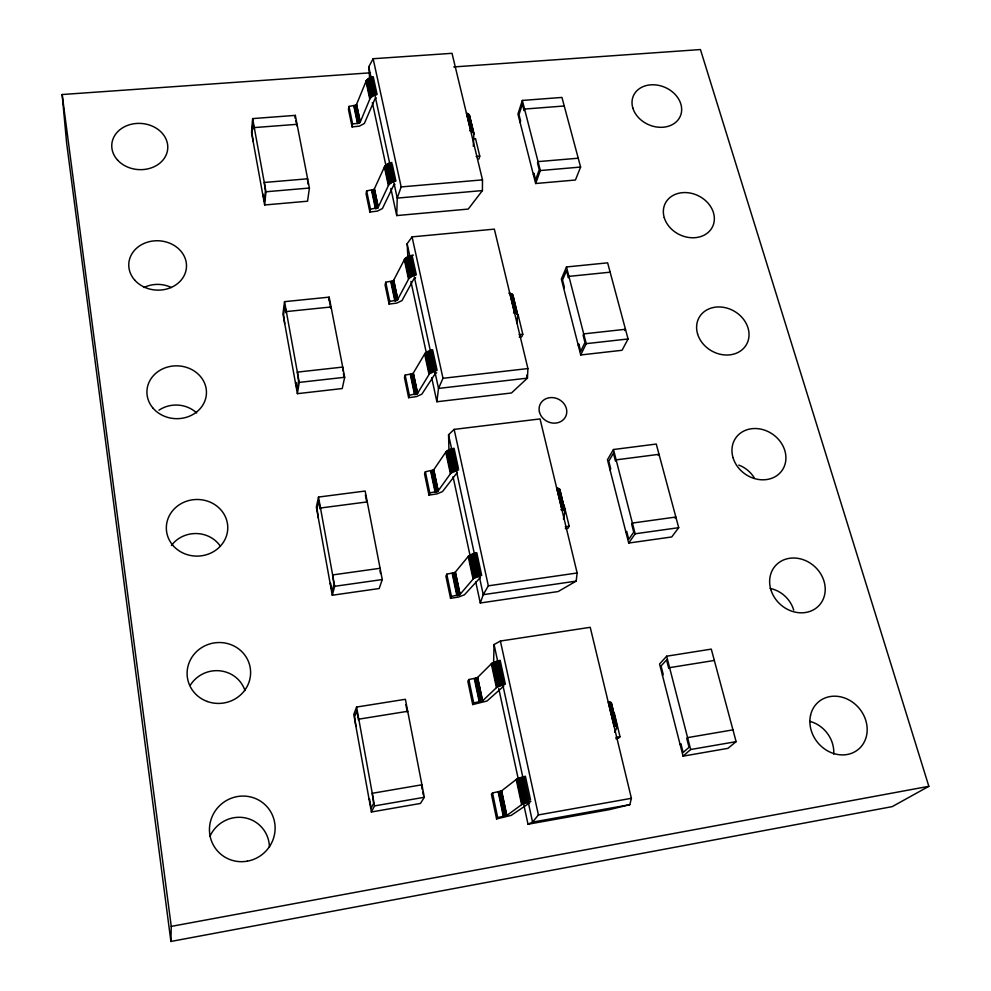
<?xml version="1.0" encoding="UTF-8"?>
<svg xmlns="http://www.w3.org/2000/svg" width="991" height="991" viewBox="0 0 991 991"><rect width="100%" height="100%" fill="white"/><g stroke="black" fill="none" stroke-linecap="round" stroke-linejoin="round"><path stroke-width="1.49" d="M563.433 519.036L565.093 511.145L559.853 489.48L556.769 488.018L561.996 509.758L565.093 511.145M390.863 188.451L396.722 215.58L468.235 209.076L482.419 190.569L482.493 179.867L452.02 53.316L373.136 58.729L368.763 66.806L369.68 78.698M453.767 66.93L700.439 49.55L928.84 786.321L892.222 806.624L170.91 941.45L171.245 926.387L62.16 94.529L370.51 72.801M493.592 662.917L494.063 644.546L500.405 641.041L590.227 627.303L631.391 798.312L629.83 804.667L609.428 809.622L528.017 824.239L523.793 804.642M396.722 215.58L397.242 198.101L393.972 183.001M469.499 119.143L469.3 114.894L466.488 113.073L470.787 130.961L473.871 133.389L473.314 146.321M407.896 257.301L407.14 243.724L412.07 236.874L494.348 229.132L527.918 368.565L527.435 378.128L511.467 392.981L436.882 401.751L431.692 377.682M252.631 118.598L251.516 132.484L264.647 204.976L307.557 201.21L309.415 188.042L295.318 115.377L252.631 118.598L265.96 191.771L264.647 204.976M253.126 141.391L252.036 133.19L252.916 122.401L254.142 129.14L254.266 127.591L297.052 124.309L296.866 125.845M262.974 195.76L263.123 194.298L264.374 201.21L265.39 190.929L264.263 182.468L307.619 178.801L307.421 180.288M611.323 703.102L608.288 701.987L614.098 726.106L617.158 726.799L614.754 732.287M516.881 323.239L517.723 314.965L512.979 295.33L511.653 293.869L508.792 293.175M294.996 118.14L295.318 115.377M475.754 581.94L480.288 602.986L558.156 591.54L576.167 581.122L577.146 572.984L540.045 418.92L454.151 429.388L448.564 434.752L448.935 449.703M436.882 401.751L438.517 388.422L442.977 378.289L412.07 236.874M284.541 301.66L282.955 313.788L297.399 393.675L342.242 388.546L344.682 377.274L329.161 297.139L284.541 301.66L299.22 382.402L297.399 393.675M284.727 323.586L283.575 314.903L284.813 305.488L286.164 312.921L286.349 311.57L331.068 306.975L330.821 308.325L329.396 300.954M295.553 383.505L295.752 382.253L297.139 389.884L298.551 381.089L297.362 372.12L342.7 367.079L342.923 370.894M352.102 126.91L352.623 123.887L358.333 123.367L360.179 122.24L370.163 98.233L373.471 95.582L377.088 94.455L373.235 76.728L369.643 77.868L366.348 80.531L356.302 105.021L348.968 106.421L348.46 109.481L352.102 126.91L359.436 126.117L364.366 123.466L374.883 99.038L376.122 97.911M328.616 300.162L329.161 297.139M391.879 162.462L388.199 163.602L384.793 166.166L374.127 189.43L366.633 190.879L366.063 193.778L369.866 212.012L377.36 211.133L382.427 208.544L393.588 185.391L394.876 184.301M369.866 212.012L370.461 209.163L366.633 190.879M318.507 497.061L316.352 507.058L332.27 595.232L379.169 588.53L382.266 579.562L365.159 491.04L318.507 497.061L334.698 586.3L332.27 595.232M318.309 517.872L317.083 508.656L318.755 500.913L320.242 509.114L320.489 507.999L367.252 501.904M413.383 255.133L408.292 256.434L404.774 258.899L393.402 280.738L385.734 282.237L385.09 284.937L389.091 304.088L396.747 303.097L401.974 300.595L413.842 278.905L415.576 277.715M389.091 304.088L389.748 301.425L385.734 282.237M330.238 584.009L330.499 583.005L332.022 591.441L333.905 584.467L332.629 574.929L380.086 568.289M408.639 397.688L409.37 395.248L417.471 393.477L429.499 373.731L437.081 370.287L432.621 349.798L425.089 353.267L413.012 373.557L405.158 375.118L404.439 377.608L408.639 397.688L416.455 396.598L421.844 394.183L435.47 373.285M478.901 159.093L479.768 156.157L475.544 138.641L473.153 138.827M522.331 100.438L517.946 114.039L535.648 183.521L575.437 180.015L580.602 167.058L561.947 97.428L522.331 100.438L540.343 170.539L535.648 183.521M520.126 122.587L520.609 121.1L518.974 114.683L522.393 104.117L524.053 110.571L524.549 109.06L564.238 105.987M373.136 58.729L401.157 186.927L397.242 198.101L482.419 190.569M458.412 468.347L454.039 448.242L447.845 450.41L445.764 452.156L433.624 469.945L425.374 471.766L424.569 474.02L428.979 495.104L436.969 493.902L442.531 491.573L457.384 472.335M533.406 174.689L533.914 173.252L535.598 179.879L539.24 169.758L537.531 163.094L538.051 161.62L578.236 158.213M480.288 602.986L483.249 594.674L488.34 585.83L454.151 429.388M428.979 495.104L429.784 492.899L425.374 471.766M356.599 707.054L353.775 714.461L371.377 811.988L420.444 803.453L424.334 797.272L405.393 699.287L356.599 707.054L374.536 805.906L371.377 811.988M355.93 726.403L354.629 716.629L356.834 710.894L358.482 719.974L358.804 719.156L407.722 711.29L407.313 712.12L405.864 704.626M518.157 315.027L522.802 334.277L521.761 336.816L519.272 337.089M566.493 266.963L561.352 279.041L580.726 354.964L622.051 350.281L628.071 338.972L607.632 262.838L566.493 266.963L586.226 343.654L580.726 354.964M563.73 288.369L564.3 287.056L562.516 280.044L566.518 270.667L568.339 277.728L568.921 276.378L610.146 272.191M450.533 598.329L451.425 596.396L459.948 594.526L473.599 578.496L481.688 575.362L476.758 552.681L468.731 555.852L455.018 572.476L446.78 574.173L445.9 576.155L450.533 598.329L458.709 597.003L464.445 594.798L480.239 577.629M370.461 209.163L377.98 207.701L388.794 184.71L392.213 182.158L395.917 181.031L392.188 163.899M578.261 345.314L578.855 344.063L580.714 351.31L584.975 342.477L583.104 335.181L583.711 333.893L625.47 329.285L624.801 330.573M369.135 799.551L369.47 798.87L371.154 808.198L373.607 803.428L372.244 793.295L421.918 784.785L421.485 785.491M389.748 301.425L397.453 299.914L408.961 278.384L412.516 275.944L416.319 274.817L412.07 255.306M472.707 704.564L473.71 702.916L482.444 700.996L496.999 687.135L505.348 684.174L500.158 660.279L491.87 663.276L477.253 677.782L468.817 679.541L467.839 681.238L472.707 704.564L487.002 701.021L503.775 686.106M613.466 449.518L607.446 459.713L628.703 543.043L671.712 536.961L678.711 527.683L656.265 444.055L613.466 449.518L635.144 533.79L628.703 543.043M564.065 505.076L569.181 526.258L567.942 528.339L565.353 528.698M610.06 469.945L610.716 468.842L608.759 461.149L613.454 453.234L615.436 460.988L616.129 459.861L659.015 454.324L658.272 455.451M626.002 532.44L626.696 531.411L628.728 539.377L633.732 532.142L631.663 524.115L632.382 523.062L675.85 517.042L675.069 518.095M429.784 492.899L437.861 491.263L450.905 473.079L458.722 469.784M530.544 799.997L525.379 776.25L516.794 779.037L501.446 790.979L492.527 792.949L491.449 794.324L496.578 818.9L511.269 815.358L529.628 802.908M631.391 798.312L538.41 814.924L532.563 822.121L528.017 824.239M496.578 818.9L497.68 817.6L506.649 815.618L522.22 804.221L530.866 801.484M666.646 656.203L659.56 664.007L683.072 756.145L727.939 748.341L736.115 741.652L711.29 649.117L666.646 656.203L690.64 749.518L683.072 756.145M662.446 675.317L663.227 674.475L661.059 665.977L666.571 659.932L668.776 668.516L669.582 667.649L714.338 660.464M614.358 713.297L620.019 736.722L618.557 738.233L615.857 738.691M680.074 744.414L680.904 743.671L683.146 752.479L689.03 747.288L686.738 738.394L687.593 737.626L732.956 729.859M435.842 373.111L436.697 372.827M171.245 926.387L928.84 786.321M629.83 804.667L532.563 822.121L528.327 802.561M690.64 749.518L736.115 741.652M374.536 805.906L424.334 797.272M615.956 737.403L620.019 736.722M576.167 581.122L483.249 594.674L479.322 576.576M488.34 585.83L577.146 572.984M334.698 586.3L382.266 579.562M635.144 533.79L678.711 527.683M565.279 526.791L569.181 526.258M442.977 378.289L527.918 368.565M586.226 343.654L628.071 338.972M299.22 382.402L344.682 377.274M519.061 334.685L522.802 334.277M401.157 186.927L482.493 179.867M265.96 191.771L309.415 188.042M540.343 170.539L580.602 167.058M476.188 156.467L479.768 156.157M560.869 509.721L561.996 509.758M513.524 312.871L516.398 313.54L517.723 314.965M469.734 130.762L470.787 130.961M469.573 115.551L473.871 133.389M611.36 702.768L617.158 726.799M469.3 114.894L473.933 134.082M512.731 294.773L517.748 315.559M559.642 489.046L565.093 511.616M611.174 702.483L617.12 727.121M468.854 114.312L473.165 132.175M512.285 294.277L517.029 313.936M559.209 488.674L564.449 510.377M610.753 702.26L616.563 726.316M468.223 113.804L472.534 131.667M511.653 293.869L516.398 313.54M558.577 488.365L563.805 510.08M610.122 702.099L615.931 726.18M467.43 113.383L471.728 131.258M510.848 293.534L515.593 313.218M557.747 488.154L562.987 509.882M609.292 702.012L615.101 726.106M509.882 293.311L514.626 312.995M526.716 375.118L527.435 378.128L438.517 388.422L434.913 371.848M500.405 641.041L538.41 814.924M371.984 77.001L375.837 94.727M390.603 162.747L394.629 181.316M410.757 255.591L414.994 275.102M431.283 350.083L435.73 370.584M452.664 448.539L457.334 470.081M475.346 552.99L480.263 575.672M498.708 660.601L503.899 684.496M523.892 776.572L529.367 801.806M368.763 66.806L371.055 77.372M374.982 95.483L389.711 163.391M407.14 243.724L409.754 255.789M414.325 276.885L430.342 350.74M448.564 434.752L451.834 449.84M456.417 470.96L474.404 553.944M494.063 644.546L497.643 661.096M502.871 685.177L522.777 776.969M370.77 77.385L374.623 95.099M389.364 163.119L393.39 181.687M409.494 255.975L413.718 275.486M429.983 350.467L434.417 370.956M451.314 448.911L455.996 470.465M473.958 553.362L478.876 576.044M497.296 660.972L502.474 684.868M522.43 776.944L527.906 802.177M369.643 77.868L373.471 95.582M388.199 163.602L392.213 182.158M408.292 256.434L412.516 275.944M428.744 350.925L433.178 371.414M450.05 449.357L454.708 470.898M472.657 553.796L477.563 576.477M495.946 661.393L501.112 685.277M521.043 777.34L526.506 802.574M368.602 78.438L372.43 96.152M387.134 164.147L391.148 182.716M407.19 256.979L411.414 276.477M427.604 351.446L432.039 371.935M448.886 449.864L453.531 471.394M471.443 554.266L476.349 576.948M494.695 661.839L499.86 685.722M519.742 777.762L525.205 802.983M367.698 79.082L371.514 96.796M386.193 164.779L390.194 183.335M406.223 257.573L410.435 277.084M426.613 352.016L431.023 372.505M447.845 450.41L452.491 471.939M470.366 554.787L475.259 577.456M493.58 662.31L498.733 686.193M518.59 778.195L524.028 803.404M372.343 102.569L385.995 165.844M410.918 281.394L426.489 353.614M453.048 476.708L470.242 556.385M498.758 688.572L518.268 779.025M366.943 79.788L370.758 97.49M385.412 165.46L389.413 184.004M405.406 258.217L409.617 277.715M425.758 352.635L430.181 373.111M446.966 450.979L451.599 472.496M469.461 555.307L474.342 577.976M492.626 662.793L497.779 686.664M517.599 778.616L523.037 803.825M366.348 80.531L370.163 98.233M384.793 166.166L388.794 184.71M404.774 258.899L408.961 278.384M425.089 353.267L429.499 373.731M446.272 451.574L450.905 473.079M468.731 555.852L473.599 578.496M491.87 663.276L496.999 687.135M516.794 779.037L522.22 804.221M365.952 81.287L369.754 98.989M384.372 166.897L388.361 185.441M404.316 259.58L408.515 279.066M424.619 353.911L429.016 374.363M445.764 452.156L450.397 473.661M468.198 556.385L473.066 579.017M491.301 663.747L496.429 687.581M516.2 779.434L521.625 804.605M356.611 104.538L360.303 122.004M374.462 188.971L378.314 207.243M393.761 280.304L397.812 299.48M413.371 373.149L417.632 393.266M433.785 469.759L438.257 490.892M455.426 572.141L460.121 594.352M477.674 677.472L482.617 700.848M501.632 790.843L506.847 815.494M356.487 104.786L360.179 122.24M374.325 189.207L378.178 207.478M393.613 280.527L397.664 299.703M413.222 373.347L417.471 393.477M433.624 469.945L438.096 491.078M455.253 572.303L459.948 594.526M477.501 677.621L482.444 700.996M501.446 790.979L506.649 815.618M356.302 105.021L359.981 122.475M374.127 189.43L377.98 207.701M393.402 280.738L397.453 299.914M413.012 373.557L417.261 393.675M433.401 470.143L437.861 491.263M455.018 572.476L459.713 594.687M477.253 677.782L482.196 701.145M501.186 791.103L506.389 815.742M356.054 105.257L359.733 122.698M373.867 189.653L377.72 207.924M393.142 280.949L397.193 300.112M412.739 373.756L416.976 393.861M433.117 470.316L437.576 491.437M454.72 572.649L459.415 594.86M476.944 677.931L481.886 701.294M500.864 791.239L506.067 815.878M355.757 105.455L359.436 122.909M373.57 189.851L377.422 208.122M392.832 281.134L396.871 300.31M412.405 373.929L416.654 394.046M432.782 470.502L437.242 491.61M454.374 572.81L459.056 595.021M476.584 678.079L481.515 701.442M500.492 791.375L505.695 816.014M355.422 105.641L359.101 123.095M373.223 190.024L377.075 208.296M392.473 281.308L396.511 300.484M412.045 374.103L416.282 394.207M432.41 470.651L436.858 491.771M453.989 572.959L458.672 595.17M476.188 678.228L481.118 701.578M500.083 791.512L505.274 816.138M355.051 105.802L358.73 123.243M372.839 190.185L376.691 208.444M392.077 281.456L396.127 300.632M411.637 374.251L415.886 394.356M432.002 470.799L436.449 491.908M453.556 573.108L458.238 595.306M475.754 678.364L480.672 701.715M499.625 791.648L504.828 816.274M354.654 105.926L358.333 123.367M372.443 190.309L376.283 208.568M391.668 281.58L395.706 300.756M411.215 374.375L415.452 394.48M431.556 470.923L436.015 492.031M453.11 573.219L457.792 595.43M475.296 678.488L480.214 701.839M499.154 791.759L504.345 816.386M354.258 106.012L357.924 123.454M372.021 190.396L375.874 208.655M391.247 281.679L395.285 300.843M410.782 374.462L415.018 394.579M431.11 471.022L435.557 492.131M452.652 573.318L457.334 595.529M474.825 678.587L479.743 701.938M498.671 791.871L503.862 816.497M353.837 106.062L357.516 123.503M371.6 190.445L375.453 208.717M390.813 281.729L394.852 300.905M410.348 374.536L414.572 394.641M430.664 471.084L435.111 492.205M452.193 573.405L456.876 595.603M474.355 678.674L479.272 702.024M498.2 791.958L503.378 816.584M348.968 106.421L352.623 123.887M405.158 375.118L409.37 395.248M446.78 574.173L451.425 596.396M468.817 679.541L473.71 702.916M492.527 792.949L497.68 817.6M295.826 120.493L296.346 123.169M307.681 181.675L308.226 184.437M343.419 373.446L343.914 375.985M365.369 494.881L366.682 501.657M380.011 570.717L380.556 573.529M421.745 786.829L422.253 789.505M422.773 792.168L423.293 794.844M170.91 941.45L66.657 143.286L62.16 94.529M209.981 836.268A31.625 30.783 -48.9 0 1 244.727 817.798A31.625 30.783 -48.9 0 1 269.441 847.268M190.371 685.128A30.226 29.061 -13.1 0 1 219.804 670.808A30.226 29.061 -13.1 0 1 244.963 690.591M171.406 545.496A29.247 27.178 -3 0 1 220.237 546.041M158.981 410.187A28.38 25.432 0.6 0 1 196.689 412.974M143.992 287.526A27.562 23.846 2.5 0 1 171.393 287.551M738.778 465.089A27.017 23.4 36 0 1 754.114 477.6M770.094 588.419A28.132 24.651 43.1 0 1 793.704 610.097M809.981 721.411A29.495 25.865 51.2 0 1 833.728 754.101M539.438 412.033A14.159 12.474 25.6 0 0 562.405 420.518A14.159 12.474 25.6 0 0 556.942 398.531A14.159 12.474 25.6 0 0 539.438 412.033M247.279 861.179A33.211 32.43 -44.1 0 0 267.892 807.739A33.211 32.43 -44.1 0 0 211.678 817.724A33.211 32.43 -44.1 0 0 247.279 861.179M207.268 701.479A31.774 30.399 -9.2 0 0 250.252 668.008A31.774 30.399 -9.2 0 0 199.055 649.452A31.774 30.399 -9.2 0 0 207.268 701.479M172.954 545.446A30.721 28.318 -1.3 0 0 225.601 538.15A30.721 28.318 -1.3 0 0 192.588 499.798A30.721 28.318 -1.3 0 0 172.954 545.446M153.246 408.391A29.767 26.41 1.7 0 0 204.295 402.309A29.767 26.41 1.7 0 0 172.521 366.075A29.767 26.41 1.7 0 0 153.246 408.391M134.813 280.205A28.875 24.676 3.3 0 0 184.351 275.201A28.875 24.676 3.3 0 0 153.729 240.912A28.875 24.676 3.3 0 0 134.813 280.205M117.545 160.059A28.045 23.115 4.4 0 0 165.658 155.996A28.045 23.115 4.4 0 0 136.101 123.491A28.045 23.115 4.4 0 0 117.545 160.059M632.84 108.044A25.568 20.377 23.3 0 0 674.351 123.379A25.568 20.377 23.3 0 0 663.338 86.7A25.568 20.377 23.3 0 0 632.84 108.044M664.243 217.624A26.361 21.591 26.2 0 0 706.992 233.381A26.361 21.591 26.2 0 0 695.31 194.471A26.361 21.591 26.2 0 0 664.243 217.624M697.59 333.979A27.265 22.867 30.1 0 0 741.627 350.157A27.265 22.867 30.1 0 0 729.227 308.833A27.265 22.867 30.1 0 0 697.59 333.979M733.055 457.731A28.281 24.193 35.4 0 0 778.48 474.379A28.281 24.193 35.4 0 0 765.275 430.391A28.281 24.193 35.4 0 0 733.055 457.731M770.849 589.62A29.507 25.555 42.2 0 0 817.761 606.765A29.507 25.555 42.2 0 0 803.676 559.853A29.507 25.555 42.2 0 0 770.849 589.62M810.551 715.291A30.981 26.893 50 0 0 847.144 754.51A30.981 26.893 50 0 0 857.896 706.868A30.981 26.893 50 0 0 810.551 715.291"/></g></svg>
